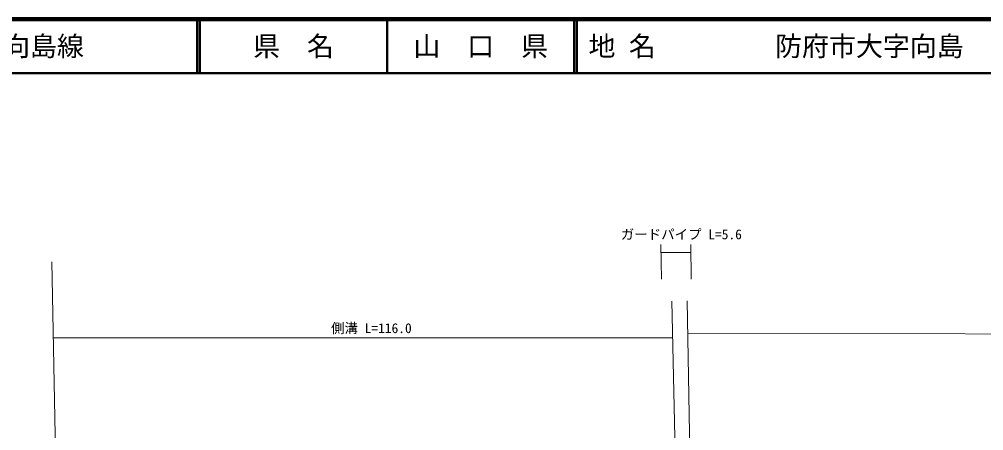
# Model space of a CAD drawing. Units: millimetres, scale not verified. Extents: x 40000 to 680000, y 20000 to 380000.
# Drawn here: x 264735 to 443742, y 303534 to 380000 of the extents above; entities that cross this region are included whole.
import ezdxf
from ezdxf.enums import TextEntityAlignment as Align

# ---------------------------------------------------------------- set-up
doc = ezdxf.new("R2010")
doc.units = ezdxf.units.MM
doc.header["$LTSCALE"] = 1000
for name, color, linetype, lineweight in [('M-STR-HTXT', 7, 'Continuous', 13), ('M-TTL', 2, 'Continuous', 140), ('M-TTL-LINE', 7, 'Continuous', 50)]:
    doc.layers.add(name, color=color, linetype=linetype, lineweight=lineweight)
doc.layers.add('M-TTL-TXT', color=7, linetype='Continuous')
doc.styles.add('ＭＳ ゴシック', font='')
doc.styles.get('ＭＳ ゴシック').set_extended_font_data('MS Gothic')

msp = doc.modelspace()

# ---------------------------------------------------------------- linework, layer by layer
at = {"layer": 'M-STR-HTXT'}
for p, q in [((383914, 331674), (383832, 338174)), ((383851, 336674), (389383, 336674)), ((389432, 331674), (389368, 338174)), ((270758, 334937), (272370, 252045)), ((385864, 327629), (386903, 277701)), ((388712, 327681), (389522, 278008)), ((271033, 320800), (386006, 320799))]:
    msp.add_line(p, q, dxfattribs=at)
msp.add_lwpolyline([(541735, 330579), (491827, 321496), (388811, 321626)], dxfattribs=at)
at = {"layer": 'M-TTL'}
msp.add_line((680000, 380000), (40000, 380000), dxfattribs=at)
at = {"layer": 'M-TTL-LINE'}
for p, q in [((297750, 380000), (297750, 370000)), ((298250, 380000), (298250, 370000)), ((333000, 380000), (333000, 370000)), ((367750, 380000), (367750, 370000)), ((368250, 380000), (368250, 370000)), ((40000, 370000), (680000, 370000))]:
    msp.add_line(p, q, dxfattribs=at)

# ---------------------------------------------------------------- texts
at = {"layer": 'M-STR-HTXT', "style": 'ＭＳ ゴシック'}
msp.add_text('ガードパイプ L=5.6', height=1833, dxfattribs=at).set_placement((387612, 338563), align=Align.BOTTOM_CENTER)
msp.add_text('側溝 L=116.0', height=1833, dxfattribs=at).set_placement((330088, 322593), align=Align.MIDDLE_CENTER)
at = {"layer": 'M-TTL-TXT', "style": 'ＭＳ ゴシック'}
for s, p in [('一般県道\u3000防府(停)向島線', (216734, 375000)), ('地 名', (370380, 375000)), ('防府市大字向島', (405024, 375000))]:
    msp.add_text(s, height=3666, dxfattribs=at).set_placement(p, align=Align.MIDDLE_LEFT)
for s, p in [('県\u3000名', (315625, 375000)), ('山\u3000口\u3000県', (350375, 375000))]:
    msp.add_text(s, height=3666, dxfattribs=at).set_placement(p, align=Align.MIDDLE_CENTER)

doc.saveas('drawing.dxf')
